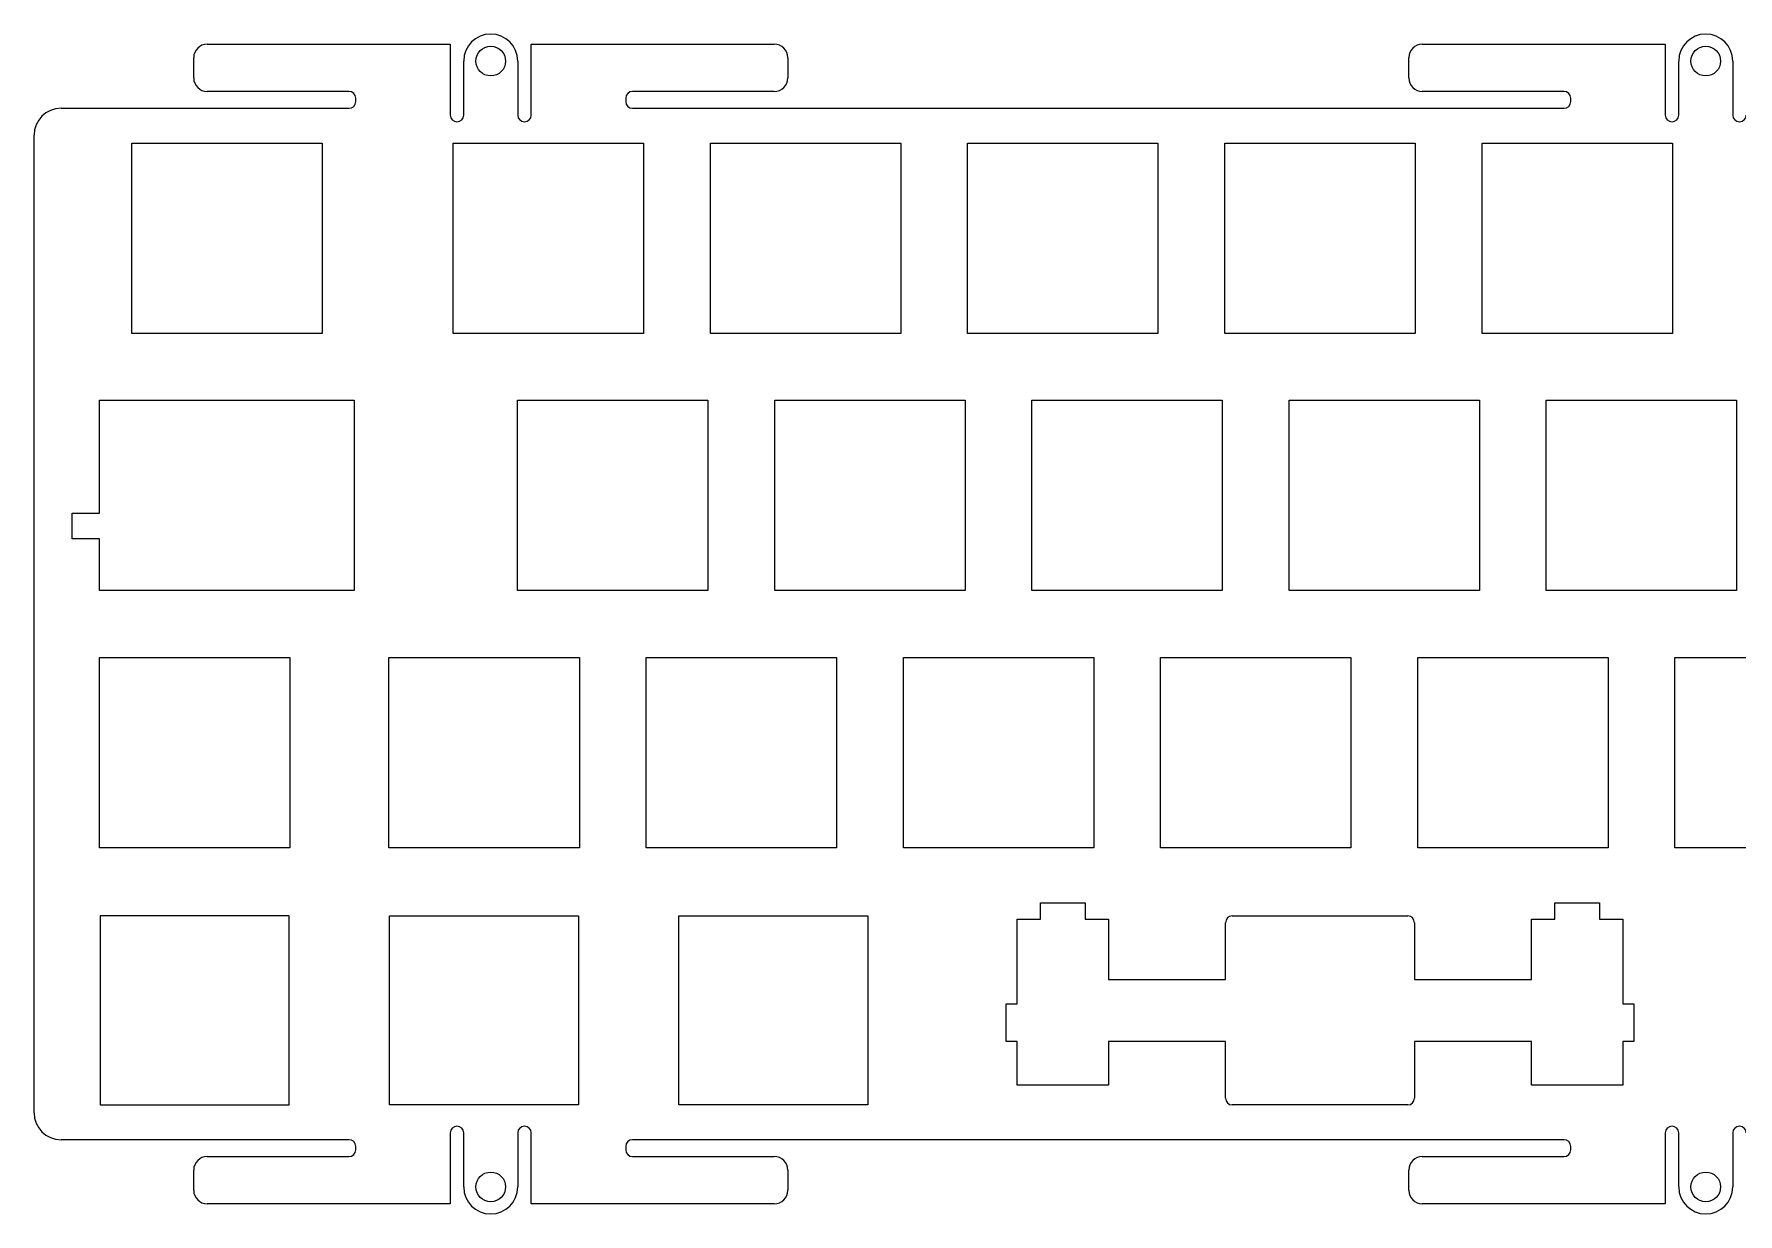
# Model space of a CAD drawing. Header units: millimetres. Extents: x -284 to -36, y -35 to 52.
# Drawn here: x -283.8 to -157.6, y -35.4 to 52 of the extents above; entities that cross this region are included whole.
import ezdxf

# ---------------------------------------------------------------- set-up
doc = ezdxf.new("R2010")
doc.units = ezdxf.units.MM
for name, color, linetype in [('Shape10196', 7, 'CONTINUOUS'), ('Shape10197', 7, 'CONTINUOUS'), ('Shape10198', 7, 'CONTINUOUS'), ('Shape10199', 7, 'CONTINUOUS'), ('Shape10200', 7, 'CONTINUOUS'), ('Shape10201', 7, 'CONTINUOUS'), ('Shape10202', 7, 'CONTINUOUS'), ('Shape10203', 7, 'CONTINUOUS'), ('Shape10204', 7, 'CONTINUOUS'), ('Shape10205', 7, 'CONTINUOUS'), ('Shape10206', 7, 'CONTINUOUS'), ('Shape10207', 7, 'CONTINUOUS'), ('Shape10208', 7, 'CONTINUOUS'), ('Shape10209', 7, 'CONTINUOUS'), ('Shape10210', 7, 'CONTINUOUS'), ('Shape10211', 7, 'CONTINUOUS'), ('Shape10212', 7, 'CONTINUOUS'), ('Shape10213', 7, 'CONTINUOUS'), ('Shape10214', 7, 'CONTINUOUS'), ('Shape10215', 7, 'CONTINUOUS'), ('Shape10216', 7, 'CONTINUOUS'), ('Shape10217', 7, 'CONTINUOUS'), ('Shape10218', 7, 'CONTINUOUS'), ('Shape10219', 7, 'CONTINUOUS'), ('Shape10220', 7, 'CONTINUOUS'), ('Shape10221', 7, 'CONTINUOUS'), ('Shape10222', 7, 'CONTINUOUS'), ('Shape10223', 7, 'CONTINUOUS'), ('Shape10224', 7, 'CONTINUOUS'), ('Shape10225', 7, 'CONTINUOUS'), ('Shape10226', 7, 'CONTINUOUS'), ('Shape10227', 7, 'CONTINUOUS'), ('Shape10228', 7, 'CONTINUOUS'), ('Shape10229', 7, 'CONTINUOUS'), ('Shape10230', 7, 'CONTINUOUS'), ('Shape10231', 7, 'CONTINUOUS'), ('Shape10232', 7, 'CONTINUOUS'), ('Shape10233', 7, 'CONTINUOUS'), ('Shape10234', 7, 'CONTINUOUS'), ('Shape10235', 7, 'CONTINUOUS'), ('Shape10687', 7, 'CONTINUOUS'), ('Shape10688', 7, 'CONTINUOUS'), ('Shape10689', 7, 'CONTINUOUS'), ('Shape10690', 7, 'CONTINUOUS'), ('Shape10691', 7, 'CONTINUOUS'), ('Shape10692', 7, 'CONTINUOUS'), ('Shape10693', 7, 'CONTINUOUS'), ('Shape10694', 7, 'CONTINUOUS'), ('Shape8460', 7, 'CONTINUOUS'), ('Shape8461', 7, 'CONTINUOUS'), ('Shape8462', 7, 'CONTINUOUS'), ('Shape8463', 7, 'CONTINUOUS'), ('Shape8464', 7, 'CONTINUOUS'), ('Shape8465', 7, 'CONTINUOUS'), ('Shape8466', 7, 'CONTINUOUS'), ('Shape8467', 7, 'CONTINUOUS'), ('Shape8468', 7, 'CONTINUOUS'), ('Shape8469', 7, 'CONTINUOUS'), ('Shape8470', 7, 'CONTINUOUS'), ('Shape8471', 7, 'CONTINUOUS'), ('Shape8512', 7, 'CONTINUOUS'), ('Shape8513', 7, 'CONTINUOUS'), ('Shape8514', 7, 'CONTINUOUS'), ('Shape8515', 7, 'CONTINUOUS'), ('Shape8516', 7, 'CONTINUOUS'), ('Shape8517', 7, 'CONTINUOUS'), ('Shape8518', 7, 'CONTINUOUS'), ('Shape8519', 7, 'CONTINUOUS'), ('Shape8520', 7, 'CONTINUOUS'), ('Shape8521', 7, 'CONTINUOUS'), ('Shape8522', 7, 'CONTINUOUS'), ('Shape8523', 7, 'CONTINUOUS'), ('Shape8544', 7, 'CONTINUOUS'), ('Shape8545', 7, 'CONTINUOUS'), ('Shape8547', 7, 'CONTINUOUS'), ('Shape8548', 7, 'CONTINUOUS'), ('Shape8549', 7, 'CONTINUOUS'), ('Shape8550', 7, 'CONTINUOUS'), ('Shape8551', 7, 'CONTINUOUS'), ('Shape8552', 7, 'CONTINUOUS'), ('Shape8553', 7, 'CONTINUOUS'), ('Shape8554', 7, 'CONTINUOUS'), ('Shape8555', 7, 'CONTINUOUS'), ('Shape8556', 7, 'CONTINUOUS'), ('Shape8557', 7, 'CONTINUOUS'), ('Shape8558', 7, 'CONTINUOUS'), ('Shape8559', 7, 'CONTINUOUS'), ('Shape8560', 7, 'CONTINUOUS'), ('Shape8561', 7, 'CONTINUOUS'), ('Shape8562', 7, 'CONTINUOUS'), ('Shape8563', 7, 'CONTINUOUS'), ('Shape8584', 7, 'CONTINUOUS'), ('Shape8585', 7, 'CONTINUOUS'), ('Shape8586', 7, 'CONTINUOUS'), ('Shape8587', 7, 'CONTINUOUS'), ('Shape8588', 7, 'CONTINUOUS'), ('Shape8589', 7, 'CONTINUOUS'), ('Shape8590', 7, 'CONTINUOUS'), ('Shape8591', 7, 'CONTINUOUS'), ('Shape8592', 7, 'CONTINUOUS'), ('Shape8593', 7, 'CONTINUOUS'), ('Shape8594', 7, 'CONTINUOUS'), ('Shape8595', 7, 'CONTINUOUS'), ('Shape8596', 7, 'CONTINUOUS'), ('Shape8597', 7, 'CONTINUOUS'), ('Shape8598', 7, 'CONTINUOUS'), ('Shape8599', 7, 'CONTINUOUS'), ('Shape8600', 7, 'CONTINUOUS'), ('Shape8601', 7, 'CONTINUOUS'), ('Shape8602', 7, 'CONTINUOUS'), ('Shape8603', 7, 'CONTINUOUS'), ('Shape8604', 7, 'CONTINUOUS'), ('Shape8605', 7, 'CONTINUOUS'), ('Shape8606', 7, 'CONTINUOUS'), ('Shape8607', 7, 'CONTINUOUS'), ('Shape8608', 7, 'CONTINUOUS'), ('Shape8609', 7, 'CONTINUOUS'), ('Shape8610', 7, 'CONTINUOUS'), ('Shape8611', 7, 'CONTINUOUS'), ('Shape8612', 7, 'CONTINUOUS'), ('Shape8613', 7, 'CONTINUOUS'), ('Shape8614', 7, 'CONTINUOUS'), ('Shape8615', 7, 'CONTINUOUS'), ('Shape8616', 7, 'CONTINUOUS'), ('Shape8617', 7, 'CONTINUOUS'), ('Shape8618', 7, 'CONTINUOUS'), ('Shape8619', 7, 'CONTINUOUS'), ('Shape8620', 7, 'CONTINUOUS'), ('Shape8621', 7, 'CONTINUOUS'), ('Shape8622', 7, 'CONTINUOUS'), ('Shape8623', 7, 'CONTINUOUS'), ('Shape9455', 7, 'CONTINUOUS'), ('Shape9456', 7, 'CONTINUOUS'), ('Shape9457', 7, 'CONTINUOUS'), ('Shape9458', 7, 'CONTINUOUS'), ('Shape9459', 7, 'CONTINUOUS'), ('Shape9460', 7, 'CONTINUOUS'), ('Shape9461', 7, 'CONTINUOUS'), ('Shape9462', 7, 'CONTINUOUS'), ('Shape9463', 7, 'CONTINUOUS'), ('Shape9464', 7, 'CONTINUOUS'), ('Shape9465', 7, 'CONTINUOUS'), ('Shape9466', 7, 'CONTINUOUS'), ('Shape9467', 7, 'CONTINUOUS'), ('Shape9468', 7, 'CONTINUOUS'), ('Shape9469', 7, 'CONTINUOUS'), ('Shape9470', 7, 'CONTINUOUS'), ('Shape9471', 7, 'CONTINUOUS'), ('Shape9472', 7, 'CONTINUOUS'), ('Shape9473', 7, 'CONTINUOUS'), ('Shape9474', 7, 'CONTINUOUS'), ('Shape9475', 7, 'CONTINUOUS'), ('Shape9476', 7, 'CONTINUOUS'), ('Shape9477', 7, 'CONTINUOUS'), ('Shape9478', 7, 'CONTINUOUS'), ('Shape9479', 7, 'CONTINUOUS'), ('Shape9480', 7, 'CONTINUOUS'), ('Shape9481', 7, 'CONTINUOUS'), ('Shape9482', 7, 'CONTINUOUS'), ('Shape9483', 7, 'CONTINUOUS'), ('Shape9484', 7, 'CONTINUOUS'), ('Shape9485', 7, 'CONTINUOUS'), ('Shape9486', 7, 'CONTINUOUS'), ('Shape9487', 7, 'CONTINUOUS'), ('Shape9488', 7, 'CONTINUOUS'), ('Shape9489', 7, 'CONTINUOUS'), ('Shape9490', 7, 'CONTINUOUS'), ('Shape9491', 7, 'CONTINUOUS'), ('Shape9492', 7, 'CONTINUOUS'), ('Shape9493', 7, 'CONTINUOUS'), ('Shape9494', 7, 'CONTINUOUS'), ('Shape9495', 7, 'CONTINUOUS'), ('Shape9496', 7, 'CONTINUOUS'), ('Shape9497', 7, 'CONTINUOUS'), ('Shape9498', 7, 'CONTINUOUS'), ('Shape9499', 7, 'CONTINUOUS'), ('Shape9500', 7, 'CONTINUOUS'), ('Shape9501', 7, 'CONTINUOUS'), ('Shape9502', 7, 'CONTINUOUS'), ('Shape9503', 7, 'CONTINUOUS'), ('Shape9504', 7, 'CONTINUOUS'), ('Shape9505', 7, 'CONTINUOUS'), ('Shape9506', 7, 'CONTINUOUS'), ('Shape9507', 7, 'CONTINUOUS'), ('Shape9508', 7, 'CONTINUOUS'), ('Shape9509', 7, 'CONTINUOUS'), ('Shape9510', 7, 'CONTINUOUS'), ('Shape9511', 7, 'CONTINUOUS'), ('Shape9512', 7, 'CONTINUOUS'), ('Shape9513', 7, 'CONTINUOUS'), ('Shape9514', 7, 'CONTINUOUS'), ('Shape9515', 7, 'CONTINUOUS'), ('Shape9516', 7, 'CONTINUOUS'), ('Shape9517', 7, 'CONTINUOUS'), ('Shape9518', 7, 'CONTINUOUS'), ('Shape9519', 7, 'CONTINUOUS'), ('Shape9520', 7, 'CONTINUOUS'), ('Shape9521', 7, 'CONTINUOUS'), ('Shape9522', 7, 'CONTINUOUS'), ('Shape9523', 7, 'CONTINUOUS'), ('Shape9524', 7, 'CONTINUOUS'), ('Shape9525', 7, 'CONTINUOUS'), ('Shape9526', 7, 'CONTINUOUS'), ('Shape9527', 7, 'CONTINUOUS'), ('Shape9528', 7, 'CONTINUOUS'), ('Shape9529', 7, 'CONTINUOUS'), ('Shape9530', 7, 'CONTINUOUS'), ('Shape9531', 7, 'CONTINUOUS'), ('Shape9532', 7, 'CONTINUOUS'), ('Shape9533', 7, 'CONTINUOUS'), ('Shape9534', 7, 'CONTINUOUS'), ('Shape9535', 7, 'CONTINUOUS'), ('Shape9541', 7, 'CONTINUOUS'), ('Shape9542', 7, 'CONTINUOUS'), ('Shape9544', 7, 'CONTINUOUS'), ('Shape9545', 7, 'CONTINUOUS')]:
    doc.layers.add(name, color=color, linetype=linetype)

msp = doc.modelspace()

# ---------------------------------------------------------------- linework, layer by layer
at = {"layer": 'Shape10196'}
msp.add_line((-195.546, -26.8558), (-195.546, -22.6554), dxfattribs=at)
at = {"layer": 'Shape10197'}
msp.add_line((-195.546, -22.6554), (-204.22, -22.6554), dxfattribs=at)
at = {"layer": 'Shape10198'}
msp.add_line((-204.22, -22.6554), (-204.22, -25.8856), dxfattribs=at)
at = {"layer": 'Shape10199'}
msp.add_line((-204.22, -25.8856), (-210.972, -25.8856), dxfattribs=at)
at = {"layer": 'Shape10200'}
msp.add_line((-210.972, -25.8856), (-210.972, -22.6554), dxfattribs=at)
at = {"layer": 'Shape10201'}
msp.add_line((-210.972, -22.6554), (-211.796, -22.6554), dxfattribs=at)
at = {"layer": 'Shape10202'}
msp.add_line((-211.796, -22.6554), (-211.796, -19.8566), dxfattribs=at)
at = {"layer": 'Shape10203'}
msp.add_line((-211.796, -19.8566), (-210.972, -19.8566), dxfattribs=at)
at = {"layer": 'Shape10204'}
msp.add_line((-210.972, -19.8566), (-210.972, -13.5866), dxfattribs=at)
at = {"layer": 'Shape10205'}
msp.add_line((-210.972, -13.5866), (-209.246, -13.5866), dxfattribs=at)
at = {"layer": 'Shape10206'}
msp.add_line((-209.246, -13.5866), (-209.246, -12.3863), dxfattribs=at)
at = {"layer": 'Shape10207'}
msp.add_line((-209.246, -12.3863), (-205.946, -12.3863), dxfattribs=at)
at = {"layer": 'Shape10208'}
msp.add_line((-205.946, -12.3863), (-205.946, -13.5866), dxfattribs=at)
at = {"layer": 'Shape10209'}
msp.add_line((-205.946, -13.5866), (-204.22, -13.5866), dxfattribs=at)
at = {"layer": 'Shape10210'}
msp.add_line((-204.22, -13.5866), (-204.22, -18.0555), dxfattribs=at)
at = {"layer": 'Shape10211'}
msp.add_line((-204.22, -18.0555), (-195.546, -18.0555), dxfattribs=at)
at = {"layer": 'Shape10212'}
msp.add_line((-195.546, -18.0555), (-195.546, -13.8564), dxfattribs=at)
at = {"layer": 'Shape10213'}
msp.add_line((-195.046, -13.3564), (-182.046, -13.3564), dxfattribs=at)
at = {"layer": 'Shape10214'}
msp.add_arc((-195.046, -13.8564), 0.5, 90, 180, dxfattribs=at)
at = {"layer": 'Shape10215'}
msp.add_arc((-182.046, -13.8564), 0.5, 0, 90, dxfattribs=at)
at = {"layer": 'Shape10216'}
msp.add_line((-181.546, -13.8564), (-181.546, -18.0555), dxfattribs=at)
at = {"layer": 'Shape10217'}
msp.add_line((-181.546, -18.0555), (-172.871, -18.0555), dxfattribs=at)
at = {"layer": 'Shape10218'}
msp.add_line((-172.871, -18.0555), (-172.871, -13.5866), dxfattribs=at)
at = {"layer": 'Shape10219'}
msp.add_line((-172.871, -13.5866), (-171.146, -13.5866), dxfattribs=at)
at = {"layer": 'Shape10220'}
msp.add_line((-171.146, -13.5866), (-171.146, -12.3863), dxfattribs=at)
at = {"layer": 'Shape10221'}
msp.add_line((-171.146, -12.3863), (-167.846, -12.3863), dxfattribs=at)
at = {"layer": 'Shape10222'}
msp.add_line((-167.846, -12.3863), (-167.846, -13.5866), dxfattribs=at)
at = {"layer": 'Shape10223'}
msp.add_line((-167.846, -13.5866), (-166.12, -13.5866), dxfattribs=at)
at = {"layer": 'Shape10224'}
msp.add_line((-166.12, -13.5866), (-166.12, -19.8566), dxfattribs=at)
at = {"layer": 'Shape10225'}
msp.add_line((-166.12, -19.8566), (-165.296, -19.8566), dxfattribs=at)
at = {"layer": 'Shape10226'}
msp.add_line((-165.296, -19.8566), (-165.296, -22.6554), dxfattribs=at)
at = {"layer": 'Shape10227'}
msp.add_line((-165.296, -22.6554), (-166.12, -22.6554), dxfattribs=at)
at = {"layer": 'Shape10228'}
msp.add_line((-166.12, -22.6554), (-166.12, -25.8856), dxfattribs=at)
at = {"layer": 'Shape10229'}
msp.add_line((-166.12, -25.8856), (-172.871, -25.8856), dxfattribs=at)
at = {"layer": 'Shape10230'}
msp.add_line((-172.871, -25.8856), (-172.871, -22.6554), dxfattribs=at)
at = {"layer": 'Shape10231'}
msp.add_line((-172.871, -22.6554), (-181.546, -22.6554), dxfattribs=at)
at = {"layer": 'Shape10232'}
msp.add_line((-181.546, -22.6554), (-181.546, -26.8558), dxfattribs=at)
at = {"layer": 'Shape10233'}
msp.add_arc((-182.046, -26.8558), 0.5, -90, 0, dxfattribs=at)
at = {"layer": 'Shape10234'}
msp.add_line((-182.046, -27.3558), (-195.046, -27.3558), dxfattribs=at)
at = {"layer": 'Shape10235'}
msp.add_arc((-195.046, -26.8558), 0.5, 180, -90, dxfattribs=at)
at = {"layer": 'Shape10687'}
msp.add_line((-257.507, -8.3055), (-257.507, 5.7945), dxfattribs=at)
at = {"layer": 'Shape10688'}
msp.add_line((-257.507, 5.7945), (-243.407, 5.7945), dxfattribs=at)
at = {"layer": 'Shape10689'}
msp.add_line((-243.407, 5.7945), (-243.407, -8.3055), dxfattribs=at)
at = {"layer": 'Shape10690'}
msp.add_line((-243.407, -8.3055), (-257.507, -8.3055), dxfattribs=at)
at = {"layer": 'Shape10691'}
msp.add_line((-278.939, -8.3055), (-278.939, 5.7945), dxfattribs=at)
at = {"layer": 'Shape10692'}
msp.add_line((-278.939, 5.7945), (-264.839, 5.7945), dxfattribs=at)
at = {"layer": 'Shape10693'}
msp.add_line((-264.839, 5.7945), (-264.839, -8.3055), dxfattribs=at)
at = {"layer": 'Shape10694'}
msp.add_line((-264.839, -8.3055), (-278.939, -8.3055), dxfattribs=at)
at = {"layer": 'Shape8460'}
msp.add_line((-264.89, -13.3555), (-278.89, -13.3555), dxfattribs=at)
at = {"layer": 'Shape8461'}
msp.add_line((-278.89, -13.3555), (-278.89, -27.3555), dxfattribs=at)
at = {"layer": 'Shape8462'}
msp.add_line((-278.89, -27.3555), (-264.89, -27.3555), dxfattribs=at)
at = {"layer": 'Shape8463'}
msp.add_line((-264.89, -27.3555), (-264.89, -13.3555), dxfattribs=at)
at = {"layer": 'Shape8464'}
msp.add_line((-243.459, -27.3555), (-257.459, -27.3555), dxfattribs=at)
at = {"layer": 'Shape8465'}
msp.add_line((-257.459, -27.3555), (-257.459, -13.3555), dxfattribs=at)
at = {"layer": 'Shape8466'}
msp.add_line((-257.459, -13.3555), (-243.459, -13.3555), dxfattribs=at)
at = {"layer": 'Shape8467'}
msp.add_line((-243.459, -13.3555), (-243.459, -27.3555), dxfattribs=at)
at = {"layer": 'Shape8468'}
msp.add_line((-222.027, -27.3555), (-236.027, -27.3555), dxfattribs=at)
at = {"layer": 'Shape8469'}
msp.add_line((-236.027, -27.3555), (-236.027, -13.3555), dxfattribs=at)
at = {"layer": 'Shape8470'}
msp.add_line((-236.027, -13.3555), (-222.027, -13.3555), dxfattribs=at)
at = {"layer": 'Shape8471'}
msp.add_line((-222.027, -13.3555), (-222.027, -27.3555), dxfattribs=at)
at = {"layer": 'Shape8512'}
msp.add_line((-278.939, 24.8445), (-260.076, 24.8445), dxfattribs=at)
at = {"layer": 'Shape8513'}
msp.add_line((-260.076, 24.8445), (-260.076, 10.7445), dxfattribs=at)
at = {"layer": 'Shape8514'}
msp.add_line((-260.076, 10.7445), (-278.939, 10.7445), dxfattribs=at)
at = {"layer": 'Shape8515'}
msp.add_line((-278.939, 10.7445), (-278.939, 14.5763), dxfattribs=at)
at = {"layer": 'Shape8516'}
msp.add_line((-278.939, 14.5763), (-280.977, 14.5763), dxfattribs=at)
at = {"layer": 'Shape8517'}
msp.add_line((-280.977, 14.5763), (-280.977, 16.4763), dxfattribs=at)
at = {"layer": 'Shape8518'}
msp.add_line((-280.977, 16.4763), (-278.939, 16.4763), dxfattribs=at)
at = {"layer": 'Shape8519'}
msp.add_line((-278.939, 16.4763), (-278.939, 24.8445), dxfattribs=at)
at = {"layer": 'Shape8520'}
msp.add_line((-214.645, 29.7945), (-214.645, 43.8945), dxfattribs=at)
at = {"layer": 'Shape8521'}
msp.add_line((-214.645, 43.8945), (-200.545, 43.8945), dxfattribs=at)
at = {"layer": 'Shape8522'}
msp.add_line((-200.545, 43.8945), (-200.545, 29.7945), dxfattribs=at)
at = {"layer": 'Shape8523'}
msp.add_line((-200.545, 29.7945), (-214.645, 29.7945), dxfattribs=at)
at = {"layer": 'Shape8544'}
msp.add_line((-162.258, -8.3055), (-162.258, 5.7945), dxfattribs=at)
at = {"layer": 'Shape8545'}
msp.add_line((-162.258, 5.7945), (-148.158, 5.7945), dxfattribs=at)
at = {"layer": 'Shape8547'}
msp.add_line((-148.158, -8.3055), (-162.258, -8.3055), dxfattribs=at)
at = {"layer": 'Shape8548'}
msp.add_line((-181.308, -8.3055), (-181.308, 5.7945), dxfattribs=at)
at = {"layer": 'Shape8549'}
msp.add_line((-181.308, 5.7945), (-167.208, 5.7945), dxfattribs=at)
at = {"layer": 'Shape8550'}
msp.add_line((-167.208, 5.7945), (-167.208, -8.3055), dxfattribs=at)
at = {"layer": 'Shape8551'}
msp.add_line((-167.208, -8.3055), (-181.308, -8.3055), dxfattribs=at)
at = {"layer": 'Shape8552'}
msp.add_line((-200.358, -8.3055), (-200.358, 5.7945), dxfattribs=at)
at = {"layer": 'Shape8553'}
msp.add_line((-200.358, 5.7945), (-186.258, 5.7945), dxfattribs=at)
at = {"layer": 'Shape8554'}
msp.add_line((-186.258, 5.7945), (-186.258, -8.3055), dxfattribs=at)
at = {"layer": 'Shape8555'}
msp.add_line((-186.258, -8.3055), (-200.358, -8.3055), dxfattribs=at)
at = {"layer": 'Shape8556'}
msp.add_line((-219.407, -8.3055), (-219.407, 5.7945), dxfattribs=at)
at = {"layer": 'Shape8557'}
msp.add_line((-219.407, 5.7945), (-205.307, 5.7945), dxfattribs=at)
at = {"layer": 'Shape8558'}
msp.add_line((-205.307, 5.7945), (-205.307, -8.3055), dxfattribs=at)
at = {"layer": 'Shape8559'}
msp.add_line((-205.307, -8.3055), (-219.407, -8.3055), dxfattribs=at)
at = {"layer": 'Shape8560'}
msp.add_line((-238.457, -8.3055), (-238.457, 5.7945), dxfattribs=at)
at = {"layer": 'Shape8561'}
msp.add_line((-238.457, 5.7945), (-224.357, 5.7945), dxfattribs=at)
at = {"layer": 'Shape8562'}
msp.add_line((-224.357, 5.7945), (-224.357, -8.3055), dxfattribs=at)
at = {"layer": 'Shape8563'}
msp.add_line((-224.357, -8.3055), (-238.457, -8.3055), dxfattribs=at)
at = {"layer": 'Shape8584'}
msp.add_line((-176.545, 29.7945), (-176.545, 43.8945), dxfattribs=at)
at = {"layer": 'Shape8585'}
msp.add_line((-176.545, 43.8945), (-162.445, 43.8945), dxfattribs=at)
at = {"layer": 'Shape8586'}
msp.add_line((-162.445, 43.8945), (-162.445, 29.7945), dxfattribs=at)
at = {"layer": 'Shape8587'}
msp.add_line((-162.445, 29.7945), (-176.545, 29.7945), dxfattribs=at)
at = {"layer": 'Shape8588'}
msp.add_line((-195.595, 29.7945), (-195.595, 43.8945), dxfattribs=at)
at = {"layer": 'Shape8589'}
msp.add_line((-195.595, 43.8945), (-181.495, 43.8945), dxfattribs=at)
at = {"layer": 'Shape8590'}
msp.add_line((-181.495, 43.8945), (-181.495, 29.7945), dxfattribs=at)
at = {"layer": 'Shape8591'}
msp.add_line((-181.495, 29.7945), (-195.595, 29.7945), dxfattribs=at)
at = {"layer": 'Shape8592'}
msp.add_line((-233.695, 29.7945), (-233.695, 43.8945), dxfattribs=at)
at = {"layer": 'Shape8593'}
msp.add_line((-233.695, 43.8945), (-219.595, 43.8945), dxfattribs=at)
at = {"layer": 'Shape8594'}
msp.add_line((-219.595, 43.8945), (-219.595, 29.7945), dxfattribs=at)
at = {"layer": 'Shape8595'}
msp.add_line((-219.595, 29.7945), (-233.695, 29.7945), dxfattribs=at)
at = {"layer": 'Shape8596'}
msp.add_line((-252.745, 29.7945), (-252.745, 43.8945), dxfattribs=at)
at = {"layer": 'Shape8597'}
msp.add_line((-252.745, 43.8945), (-238.645, 43.8945), dxfattribs=at)
at = {"layer": 'Shape8598'}
msp.add_line((-238.645, 43.8945), (-238.645, 29.7945), dxfattribs=at)
at = {"layer": 'Shape8599'}
msp.add_line((-238.645, 29.7945), (-252.745, 29.7945), dxfattribs=at)
at = {"layer": 'Shape8600'}
msp.add_line((-276.557, 29.7945), (-276.557, 43.8945), dxfattribs=at)
at = {"layer": 'Shape8601'}
msp.add_line((-276.557, 43.8945), (-262.457, 43.8945), dxfattribs=at)
at = {"layer": 'Shape8602'}
msp.add_line((-262.457, 43.8945), (-262.457, 29.7945), dxfattribs=at)
at = {"layer": 'Shape8603'}
msp.add_line((-262.457, 29.7945), (-276.557, 29.7945), dxfattribs=at)
at = {"layer": 'Shape8604'}
msp.add_line((-247.982, 24.8445), (-233.882, 24.8445), dxfattribs=at)
at = {"layer": 'Shape8605'}
msp.add_line((-233.882, 24.8445), (-233.882, 10.7445), dxfattribs=at)
at = {"layer": 'Shape8606'}
msp.add_line((-233.882, 10.7445), (-247.982, 10.7445), dxfattribs=at)
at = {"layer": 'Shape8607'}
msp.add_line((-247.982, 10.7445), (-247.982, 24.8445), dxfattribs=at)
at = {"layer": 'Shape8608'}
msp.add_line((-228.932, 24.8445), (-214.832, 24.8445), dxfattribs=at)
at = {"layer": 'Shape8609'}
msp.add_line((-214.832, 24.8445), (-214.832, 10.7445), dxfattribs=at)
at = {"layer": 'Shape8610'}
msp.add_line((-214.832, 10.7445), (-228.932, 10.7445), dxfattribs=at)
at = {"layer": 'Shape8611'}
msp.add_line((-228.932, 10.7445), (-228.932, 24.8445), dxfattribs=at)
at = {"layer": 'Shape8612'}
msp.add_line((-209.882, 24.8445), (-195.783, 24.8445), dxfattribs=at)
at = {"layer": 'Shape8613'}
msp.add_line((-195.783, 24.8445), (-195.783, 10.7445), dxfattribs=at)
at = {"layer": 'Shape8614'}
msp.add_line((-195.783, 10.7445), (-209.882, 10.7445), dxfattribs=at)
at = {"layer": 'Shape8615'}
msp.add_line((-209.882, 10.7445), (-209.882, 24.8445), dxfattribs=at)
at = {"layer": 'Shape8616'}
msp.add_line((-190.833, 10.7445), (-190.833, 24.8445), dxfattribs=at)
at = {"layer": 'Shape8617'}
msp.add_line((-190.833, 24.8445), (-176.733, 24.8445), dxfattribs=at)
at = {"layer": 'Shape8618'}
msp.add_line((-176.733, 24.8445), (-176.733, 10.7445), dxfattribs=at)
at = {"layer": 'Shape8619'}
msp.add_line((-176.733, 10.7445), (-190.833, 10.7445), dxfattribs=at)
at = {"layer": 'Shape8620'}
msp.add_line((-171.783, 24.8445), (-157.682, 24.8445), dxfattribs=at)
at = {"layer": 'Shape8621'}
msp.add_line((-157.682, 24.8445), (-157.682, 10.7445), dxfattribs=at)
at = {"layer": 'Shape8622'}
msp.add_line((-157.682, 10.7445), (-171.783, 10.7445), dxfattribs=at)
at = {"layer": 'Shape8623'}
msp.add_line((-171.783, 10.7445), (-171.783, 24.8445), dxfattribs=at)
at = {"layer": 'Shape9455'}
msp.add_arc((-157.47, -29.4296), 0.5, 0, 180, dxfattribs=at)
at = {"layer": 'Shape9456'}
msp.add_line((-157.97, -29.4296), (-157.97, -33.4296), dxfattribs=at)
at = {"layer": 'Shape9457'}
msp.add_arc((-159.97, -33.4296), 2, 180, 0, dxfattribs=at)
at = {"layer": 'Shape9458'}
msp.add_line((-161.97, -33.4296), (-161.97, -29.4296), dxfattribs=at)
at = {"layer": 'Shape9459'}
msp.add_arc((-162.47, -29.4296), 0.5, 0, 180, dxfattribs=at)
at = {"layer": 'Shape9460'}
msp.add_line((-162.97, -29.4296), (-162.97, -34.6796), dxfattribs=at)
at = {"layer": 'Shape9461'}
msp.add_line((-162.97, -34.6796), (-180.97, -34.6796), dxfattribs=at)
at = {"layer": 'Shape9462'}
msp.add_arc((-180.97, -33.6796), 1, 180, -90, dxfattribs=at)
at = {"layer": 'Shape9463'}
msp.add_line((-181.97, -33.6796), (-181.97, -32.1796), dxfattribs=at)
at = {"layer": 'Shape9464'}
msp.add_arc((-180.97, -32.1796), 1, 90, 180, dxfattribs=at)
at = {"layer": 'Shape9465'}
msp.add_line((-180.97, -31.1796), (-170.47, -31.1796), dxfattribs=at)
at = {"layer": 'Shape9466'}
msp.add_arc((-170.47, -30.6796), 0.5, -90, 0, dxfattribs=at)
at = {"layer": 'Shape9467'}
msp.add_line((-169.97, -30.6796), (-169.97, -30.4305), dxfattribs=at)
at = {"layer": 'Shape9468'}
msp.add_arc((-170.47, -30.4305), 0.5, 0, 90, dxfattribs=at)
at = {"layer": 'Shape9469'}
msp.add_line((-170.47, -29.9305), (-239.47, -29.9305), dxfattribs=at)
at = {"layer": 'Shape9470'}
msp.add_arc((-239.47, -30.4305), 0.5, 90, 180, dxfattribs=at)
at = {"layer": 'Shape9471'}
msp.add_line((-239.97, -30.4305), (-239.97, -30.6796), dxfattribs=at)
at = {"layer": 'Shape9472'}
msp.add_arc((-239.47, -30.6796), 0.5, 180, -90, dxfattribs=at)
at = {"layer": 'Shape9473'}
msp.add_line((-239.47, -31.1796), (-228.97, -31.1796), dxfattribs=at)
at = {"layer": 'Shape9474'}
msp.add_arc((-228.97, -32.1796), 1, 0, 90, dxfattribs=at)
at = {"layer": 'Shape9475'}
msp.add_line((-227.97, -32.1796), (-227.97, -33.6796), dxfattribs=at)
at = {"layer": 'Shape9476'}
msp.add_arc((-228.97, -33.6796), 1, -90, 0, dxfattribs=at)
at = {"layer": 'Shape9477'}
msp.add_line((-228.97, -34.6796), (-246.97, -34.6796), dxfattribs=at)
at = {"layer": 'Shape9478'}
msp.add_line((-246.97, -34.6796), (-246.97, -29.4296), dxfattribs=at)
at = {"layer": 'Shape9479'}
msp.add_arc((-247.47, -29.4296), 0.5, 0, 180, dxfattribs=at)
at = {"layer": 'Shape9480'}
msp.add_line((-247.97, -29.4296), (-247.97, -33.4296), dxfattribs=at)
at = {"layer": 'Shape9481'}
msp.add_arc((-249.97, -33.4296), 2, 180, 0, dxfattribs=at)
at = {"layer": 'Shape9482'}
msp.add_line((-251.97, -33.4296), (-251.97, -29.4296), dxfattribs=at)
at = {"layer": 'Shape9483'}
msp.add_arc((-252.47, -29.4296), 0.5, 0, 180, dxfattribs=at)
at = {"layer": 'Shape9484'}
msp.add_line((-252.97, -29.4296), (-252.97, -34.6796), dxfattribs=at)
at = {"layer": 'Shape9485'}
msp.add_line((-252.97, -34.6796), (-270.97, -34.6796), dxfattribs=at)
at = {"layer": 'Shape9486'}
msp.add_arc((-270.97, -33.6796), 1, 180, -90, dxfattribs=at)
at = {"layer": 'Shape9487'}
msp.add_line((-271.97, -33.6796), (-271.97, -32.1796), dxfattribs=at)
at = {"layer": 'Shape9488'}
msp.add_arc((-270.97, -32.1796), 1, 90, 180, dxfattribs=at)
at = {"layer": 'Shape9489'}
msp.add_line((-270.97, -31.1796), (-260.47, -31.1796), dxfattribs=at)
at = {"layer": 'Shape9490'}
msp.add_arc((-260.47, -30.6796), 0.5, -90, 0, dxfattribs=at)
at = {"layer": 'Shape9491'}
msp.add_line((-259.97, -30.6796), (-259.97, -30.4305), dxfattribs=at)
at = {"layer": 'Shape9492'}
msp.add_arc((-260.47, -30.4305), 0.5, 0, 90, dxfattribs=at)
at = {"layer": 'Shape9493'}
msp.add_line((-260.47, -29.9305), (-281.795, -29.9305), dxfattribs=at)
at = {"layer": 'Shape9494'}
msp.add_arc((-281.795, -27.9305), 2, 180, -90, dxfattribs=at)
at = {"layer": 'Shape9495'}
msp.add_line((-283.795, -27.9305), (-283.795, 44.4695), dxfattribs=at)
at = {"layer": 'Shape9496'}
msp.add_arc((-281.795, 44.4695), 2, 90, 180, dxfattribs=at)
at = {"layer": 'Shape9497'}
msp.add_line((-281.795, 46.4695), (-260.47, 46.4695), dxfattribs=at)
at = {"layer": 'Shape9498'}
msp.add_arc((-260.47, 46.9695), 0.5, -90, 0, dxfattribs=at)
at = {"layer": 'Shape9499'}
msp.add_line((-259.97, 46.9695), (-259.97, 47.2186), dxfattribs=at)
at = {"layer": 'Shape9500'}
msp.add_arc((-260.47, 47.2186), 0.5, 0, 90, dxfattribs=at)
at = {"layer": 'Shape9501'}
msp.add_line((-260.47, 47.7186), (-270.97, 47.7186), dxfattribs=at)
at = {"layer": 'Shape9502'}
msp.add_arc((-270.97, 48.7186), 1, 180, -90, dxfattribs=at)
at = {"layer": 'Shape9503'}
msp.add_line((-271.97, 48.7186), (-271.97, 50.2186), dxfattribs=at)
at = {"layer": 'Shape9504'}
msp.add_arc((-270.97, 50.2186), 1, 90, 180, dxfattribs=at)
at = {"layer": 'Shape9505'}
msp.add_line((-270.97, 51.2186), (-252.97, 51.2186), dxfattribs=at)
at = {"layer": 'Shape9506'}
msp.add_line((-252.97, 51.2186), (-252.97, 45.9686), dxfattribs=at)
at = {"layer": 'Shape9507'}
msp.add_arc((-252.47, 45.9686), 0.5, 180, 0, dxfattribs=at)
at = {"layer": 'Shape9508'}
msp.add_line((-251.97, 45.9686), (-251.97, 49.9686), dxfattribs=at)
at = {"layer": 'Shape9509'}
msp.add_arc((-249.97, 49.9686), 2, 0, 180, dxfattribs=at)
at = {"layer": 'Shape9510'}
msp.add_line((-247.97, 49.9686), (-247.97, 45.9686), dxfattribs=at)
at = {"layer": 'Shape9511'}
msp.add_arc((-247.47, 45.9686), 0.5, 180, 0, dxfattribs=at)
at = {"layer": 'Shape9512'}
msp.add_line((-246.97, 45.9686), (-246.97, 51.2186), dxfattribs=at)
at = {"layer": 'Shape9513'}
msp.add_line((-246.97, 51.2186), (-228.97, 51.2186), dxfattribs=at)
at = {"layer": 'Shape9514'}
msp.add_arc((-228.97, 50.2186), 1, 0, 90, dxfattribs=at)
at = {"layer": 'Shape9515'}
msp.add_line((-227.97, 50.2186), (-227.97, 48.7186), dxfattribs=at)
at = {"layer": 'Shape9516'}
msp.add_arc((-228.97, 48.7186), 1, -90, 0, dxfattribs=at)
at = {"layer": 'Shape9517'}
msp.add_line((-228.97, 47.7186), (-239.47, 47.7186), dxfattribs=at)
at = {"layer": 'Shape9518'}
msp.add_arc((-239.47, 47.2186), 0.5, 90, 180, dxfattribs=at)
at = {"layer": 'Shape9519'}
msp.add_line((-239.97, 47.2186), (-239.97, 46.9695), dxfattribs=at)
at = {"layer": 'Shape9520'}
msp.add_arc((-239.47, 46.9695), 0.5, 180, -90, dxfattribs=at)
at = {"layer": 'Shape9521'}
msp.add_line((-239.47, 46.4695), (-170.47, 46.4695), dxfattribs=at)
at = {"layer": 'Shape9522'}
msp.add_arc((-170.47, 46.9695), 0.5, -90, 0, dxfattribs=at)
at = {"layer": 'Shape9523'}
msp.add_line((-169.97, 46.9695), (-169.97, 47.2186), dxfattribs=at)
at = {"layer": 'Shape9524'}
msp.add_arc((-170.47, 47.2186), 0.5, 0, 90, dxfattribs=at)
at = {"layer": 'Shape9525'}
msp.add_line((-170.47, 47.7186), (-180.97, 47.7186), dxfattribs=at)
at = {"layer": 'Shape9526'}
msp.add_arc((-180.97, 48.7186), 1, 180, -90, dxfattribs=at)
at = {"layer": 'Shape9527'}
msp.add_line((-181.97, 48.7186), (-181.97, 50.2186), dxfattribs=at)
at = {"layer": 'Shape9528'}
msp.add_arc((-180.97, 50.2186), 1, 90, 180, dxfattribs=at)
at = {"layer": 'Shape9529'}
msp.add_line((-180.97, 51.2186), (-162.97, 51.2186), dxfattribs=at)
at = {"layer": 'Shape9530'}
msp.add_line((-162.97, 51.2186), (-162.97, 45.9686), dxfattribs=at)
at = {"layer": 'Shape9531'}
msp.add_arc((-162.47, 45.9686), 0.5, 180, 0, dxfattribs=at)
at = {"layer": 'Shape9532'}
msp.add_line((-161.97, 45.9686), (-161.97, 49.9686), dxfattribs=at)
at = {"layer": 'Shape9533'}
msp.add_arc((-159.97, 49.9686), 2, 0, 180, dxfattribs=at)
at = {"layer": 'Shape9534'}
msp.add_line((-157.97, 49.9686), (-157.97, 45.9686), dxfattribs=at)
at = {"layer": 'Shape9535'}
msp.add_arc((-157.47, 45.9686), 0.5, 180, 0, dxfattribs=at)
at = {"layer": 'Shape9541'}
msp.add_circle((-159.97, 49.9686), 1.1, dxfattribs=at)
at = {"layer": 'Shape9542'}
msp.add_circle((-249.97, 49.9686), 1.1, dxfattribs=at)
at = {"layer": 'Shape9544'}
msp.add_circle((-159.97, -33.4296), 1.1, dxfattribs=at)
at = {"layer": 'Shape9545'}
msp.add_circle((-249.97, -33.4296), 1.1, dxfattribs=at)

doc.saveas('drawing.dxf')
